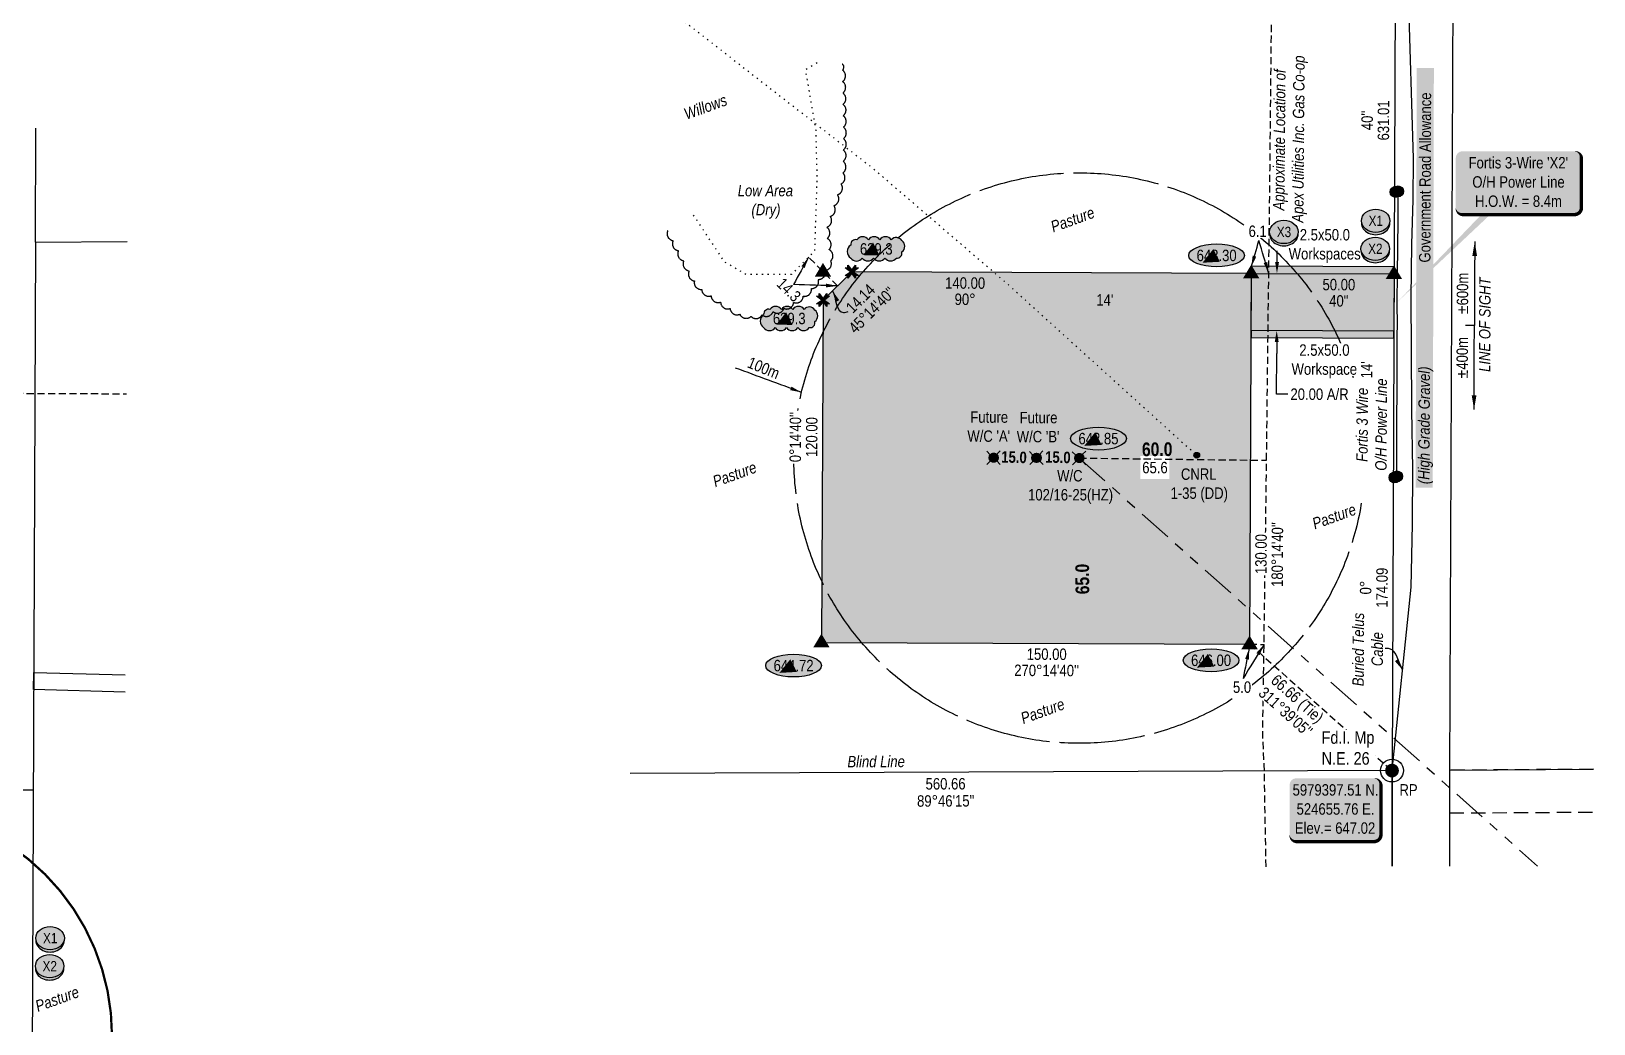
# Model space of a CAD drawing. Extents: x 523760 to 526393, y 5978480 to 5981373.
# Drawn here: x 524676 to 526043, y 5979517 to 5980387 of the extents above; entities that cross this region are included whole.
import ezdxf
from ezdxf.enums import TextEntityAlignment as Align

# ---------------------------------------------------------------- set-up
doc = ezdxf.new("R2010")
doc.units = 0
doc.header["$LTSCALE"] = 5
doc.header["$PDMODE"] = 35
doc.header["$PDSIZE"] = 0.03
for name, pattern in [('0', [1, 1, 0]), ('foc-ACCESSROAD', [3.75, 2.5, -1.25]), ('foc-BUFFER', [16.75, 15, -1.75]), ('foc-COORDS', [16.75, 15, -1.75]), ('foc-DOT', [1, 0.2, -0.8]), ('foc-DRILLPATH', [14.75, 6, -1.75, 1.75, -1.75, 1.75, -1.75]), ('foc-QUARTERLINE', [33, 25, -3, 2, -3]), ('foc-TIELINE', [1.875, 1.25, -0.625]), ('foc-TOPO', [1, 0.2, -0.8]), ('UG_PIPE', [1.875, 1.25, -0.625])]:
    doc.linetypes.add(name, pattern=pattern)
doc.layers.get('Defpoints').update_dxf_attribs({"color": 9})
for name, color, linetype in [('35', 37, 'Continuous'), ('ABADATA-DRILL-T', 8, 'Continuous'), ('AS-CABLE', 224, 'foc-CABLE'), ('AS-PIPE-UG', 44, 'UG_PIPE'), ('AS-PIPE-UG-T', 44, 'Continuous'), ('AS-POWER', 104, 'foc-POWER'), ('AS-POWER-EXISTING-PP', 72, 'Continuous'), ('AS-POWER-T', 104, 'Continuous'), ('AS-ROADS', 254, 'Continuous'), ('AS-TELUS', 224, 'foc-TEL'), ('AUX-BUFFER', 7, 'foc-BUFFER'), ('DETAIL-HZ-Existing', 8, 'foc-DOT'), ('DETAIL-T', 7, 'Continuous'), ('DRILL-T', 8, 'Continuous'), ('F-AR', 190, 'foc-ACCESSROAD'), ('F-RW', 190, 'Continuous'), ('L-BD', 7, 'Continuous'), ('L-MON', 1, 'Continuous'), ('L-MON-T', 1, 'Continuous'), ('L-ROAD-T', 7, 'Continuous'), ('L-SEC', 7, 'Continuous'), ('L-SECQ', 8, 'foc-QUARTERLINE'), ('L-TIE', 7, 'foc-TIELINE'), ('L-TITLEDB', 4, 'Continuous'), ('P-CROSSINGS', 250, 'Continuous'), ('P-ELEVATION', 7, 'Continuous'), ('P-OFFSETS', 7, 'foc-COORDS'), ('P-PDRILLPATH', 12, 'foc-DRILLPATH'), ('P-PROPOSED', 10, 'Continuous'), ('P-PROPOSED-H', 21, 'Continuous'), ('P-TEMP-H', 41, 'Continuous'), ('P-TEMP_WORKSPACE', 46, 'Continuous'), ('T-BUSH', 110, '0'), ('T-BUSH-T', 110, 'Continuous'), ('T-LOW-AREA', 48, 'foc-TOPO'), ('T-LOW-AREA-T', 48, 'Continuous'), ('T-TIE', 201, 'foc-TIELINE')]:
    doc.layers.add(name, color=color, linetype=linetype)
for name, color, linetype, lineweight in [('P-TEMP-T', 46, 'Continuous', 18), ('T-TEXT', 48, 'Continuous', 18), ('T-TIE-T', 201, 'Continuous', 18)]:
    doc.layers.add(name, color=color, linetype=linetype, lineweight=lineweight)
doc.styles.add('100L', font='ARIALN.TTF', dxfattribs={"height": 11})
doc.styles.add('80', font='ARIALN.TTF', dxfattribs={"height": 10})
doc.styles.add('80CG', font='ARIALN.TTF', dxfattribs={"height": 10})
doc.styles.add('80L', font='ARIALN.TTF', dxfattribs={"height": 10})
doc.styles.add('80LS', font='ARIALNI.TTF', dxfattribs={"height": 10})
doc.styles.add('BOLD', font='ARIALNB.TTF')
doc.styles.add('Crossing', font='ARIALN.TTF', dxfattribs={"height": 10})
doc.styles.add('foc-LtypeFont', font='ARIALN.TTF', dxfattribs={"height": 7.35})
doc.linetypes.add('foc-CABLE', pattern='A,2,-1,["C",foc-LtypeFont,S=0.2,R=0,X=-0.625,Y=-0.75],-1.24,8', length=12.24)
doc.linetypes.add('foc-POWER', pattern='A,6,-1,["P",foc-LtypeFont,S=0.2,R=0,X=-0.625,Y=-0.75],-1.24,4', length=12.24)
doc.linetypes.add('foc-TEL', pattern='A,2,-1,["T",foc-LtypeFont,S=0.2,R=0,X=-0.425,Y=-0.75],-1.24,8', length=12.24)
doc.dimstyles.new('CG2011', dxfattribs={"dimscale": 5, "dimtxt": 9, "dimasz": 2, "dimexe": 0.2, "dimexo": 0.0625, "dimgap": 0.5, "dimtad": 0, "dimtih": 1, "dimtoh": 1, "dimzin": 0, "dimdsep": 46, "dimtxsty": '80CG', "dimcen": 0.1, "dimse1": 1, "dimse2": 1, "dimclrd": 256, "dimclrt": 256, "dimaunit": 1, "dimadec": 4, "dimazin": 0, "dimtfac": 0.06, "dimtofl": 0, "dimtmove": 0, "dimatfit": 1, "dimfxl": 0.2, "dimtolj": 1, "dimtzin": 0, "dimlwd": -1, "dimarcsym": 0})
doc.dimstyles.new('COMPASS', dxfattribs={"dimscale": 5, "dimtxt": 10, "dimasz": 2.5, "dimexe": 0.2, "dimexo": 0.0625, "dimgap": 0.5, "dimtad": 0, "dimtih": 1, "dimtoh": 1, "dimzin": 0, "dimdsep": 46, "dimtxsty": '80', "dimcen": 0.1, "dimse1": 1, "dimse2": 1, "dimclrd": 256, "dimclrt": 256, "dimaunit": 1, "dimadec": 4, "dimazin": 0, "dimtfac": 0.06, "dimtofl": 0, "dimtmove": 0, "dimatfit": 1, "dimfxl": 0.2, "dimtolj": 1, "dimtzin": 0, "dimlwd": -1, "dimarcsym": 0})
doc.dimstyles.new('Compass 5 000', dxfattribs={"dimscale": 5, "dimtxt": 9, "dimasz": 2, "dimexe": 0.2, "dimexo": 0.0625, "dimgap": 0.5, "dimtad": 0, "dimtih": 1, "dimtoh": 1, "dimzin": 0, "dimdsep": 46, "dimtxsty": '80CG', "dimcen": 0.1, "dimse1": 1, "dimse2": 1, "dimclrd": 256, "dimclrt": 256, "dimaunit": 1, "dimadec": 4, "dimazin": 0, "dimtfac": 0.06, "dimtofl": 0, "dimtmove": 0, "dimatfit": 1, "dimfxl": 0.2, "dimtolj": 1, "dimtzin": 0, "dimlwd": -1, "dimarcsym": 0})

# ---------------------------------------------------------------- blocks, each defined once
blk = doc.blocks.new('TRIA')
blk.add_hatch(color=255).paths.add_polyline_path([(-0.04, 1.52), (-1.47, -0.87), (1.39, -0.87)])
blk = doc.blocks.new('TRIAA')
blk.add_blockref('TRIA', (0, 0))
blk = doc.blocks.new('TRIB')
at = {"color": 1}
blk.add_lwpolyline([(-1.12, -0.67), (-0.04, 1.13), (1.04, -0.67)], close=True, dxfattribs=at)
blk = doc.blocks.new('TRIBB')
blk.add_blockref('TRIB', (0, 0))
blk = doc.blocks.new('TRICC')
for name in ['TRIAA', 'TRIBB']:
    blk.add_blockref(name, (0, 0))
blk = doc.blocks.new('plspike')
blk.add_blockref('TRICC', (0, 0))
blk = doc.blocks.new('BH-Existing')
at = {"layer": 'ABADATA-DRILL-T'}
h = blk.add_hatch(color=256, dxfattribs=at)
h.dxf.hatch_style = 1
edge = h.paths.add_edge_path()
edge.add_arc((0, 0), 0.5, 0, 360)
blk.add_circle((0, 0), 0.5, dxfattribs=at)
blk = doc.blocks.new('*D55')
at = {"layer": 'Defpoints', "color": 0, "transparency": 16777216}
for p in [(525768.2, 5980174.7), (525765.7, 5980124.7), (525768, 5980124.7)]:
    blk.add_point(p, dxfattribs=at)
at = {"layer": 'L-TITLEDB', "transparency": 16777216}
for p, q in [((525766, 5980184.7), (525766, 5980194.7)), ((525765.7, 5980114.7), (525765.7, 5980104.7)), ((525765.5, 5980068.9), (525765.7, 5980104.7)), ((525775.5, 5980068.9), (525765.5, 5980068.9))]:
    blk.add_line(p, q, dxfattribs=at)
for points in [[(525764.3, 5980184.7), (525767.7, 5980184.7), (525765.9, 5980174.7)], [(525764, 5980114.7), (525767.4, 5980114.7), (525765.7, 5980124.7)]]:
    blk.add_solid(points, dxfattribs=at)
at = {"layer": 'L-TITLEDB', "transparency": 16777216, "insert": (525803.2, 5980068.9), "char_height": 10, "attachment_point": 5, "style": '80CG', "bg_fill": 3, "box_fill_scale": 1.1, "bg_fill_color": 256, "bg_fill_true_color": 13158600, "bg_fill_transparency": 0}
blk.add_mtext('\\A1;20.00 A/R', dxfattribs=at)
blk = doc.blocks.new('*U56')
h = blk.add_hatch(color=254)
edge = h.paths.add_edge_path()
edge.add_line((-34, -28.5), (34, -28.5))
edge.add_arc((34, -22.5), 6, 270, 360)
edge.add_line((40, -22.5), (40, 21))
edge.add_arc((34, 21), 6, 0, 90)
edge.add_line((34, 27), (-34, 27))
edge.add_arc((-34, 21), 6, 90, 180)
edge.add_line((-40, 21), (-40, -22.5))
edge.add_arc((-34, -22.5), 6, 180, 270)
at = {"color": 1, "flags": 128}
blk.add_lwpolyline([(-34, -28.5, 3, 3, 0), (34, -28.5, 3, 3, 0.414214), (40, -22.5, 3, 3, 0), (40, 21, 3, 0, 0.414214), (34, 27, 0, 0, 0), (-34, 27, 0, 0, 0.414214), (-40, 21, 0, 0, 0), (-40, -22.5, 0, 3, 0.414214)], format="xyseb", close=True, dxfattribs=at)
blk.add_lwpolyline([(31.7, 17.8, 0, 10, 0), (0, 0, 5, 5, 0)], format="xyseb", dxfattribs=at)
at = {"color": 1, "style": '80'}
blk.add_attdef('ENTER_TEXT_001', (-36, -5), '', height=10, dxfattribs=at)
blk = doc.blocks.new('POWERPOLE')
h = blk.add_hatch(color=255)
edge = h.paths.add_edge_path()
edge.add_arc((0, 0), 0.96, 0, 360)
at = {"linetype": 'Continuous'}
for p, q in [((0.68, -0.68), (-0.68, 0.68)), ((-0.68, -0.68), (0.68, 0.68))]:
    blk.add_line(p, q, dxfattribs=at)
blk.add_circle((0, 0), 0.96, dxfattribs=at)
blk = doc.blocks.new('WC')
at = {"layer": 'L-MON'}
h = blk.add_hatch(color=255, dxfattribs=at)
h.dxf.hatch_style = 1
edge = h.paths.add_edge_path()
edge.add_arc((0, 0), 0.9, 0, 360)
at = {"layer": 'L-MON', "color": 240, "flags": 128}
for points in [[(-0.62, 0.5), (-1.23, 1.12)], [(0.52, 0.61), (1.13, 1.21)], [(-1.18, -1.18), (-0.56, -0.57)], [(1.16, -1.18), (0.56, -0.57)]]:
    blk.add_lwpolyline(points, dxfattribs=at)
at = {"layer": 'L-MON', "color": 240}
for radius in [0.8, 0.373]:
    blk.add_circle((0, 0), radius, dxfattribs=at)
blk = doc.blocks.new('fdia')
at = {"color": 255, "const_width": 1}
blk.add_lwpolyline([(-0.5, 0, 1), (0.5, 0, 1)], format="xyb", close=True, dxfattribs=at)
blk = doc.blocks.new('Fdiaa')
blk.add_blockref('fdia', (0, 0))
blk = doc.blocks.new('fdib')
at = {"color": 1, "const_width": 1.6}
blk.add_lwpolyline([(-0.4, 0, 1), (0.4, 0, 1)], format="xyb", close=True, dxfattribs=at)
at = {"color": 1}
blk.add_circle((0, 0), 0.8, dxfattribs=at)
blk = doc.blocks.new('Fdibb')
blk.add_blockref('fdib', (0, 0))
blk = doc.blocks.new('fdicc')
for name in ['Fdibb', 'Fdiaa']:
    blk.add_blockref(name, (0, 0))
blk = doc.blocks.new('FDI')
blk.add_blockref('fdicc', (0, 0))
blk = doc.blocks.new('*U57')
at = {"layer": '35', "color": 3}
blk.add_circle((0, 0), 10, dxfattribs=at)
at = {"layer": '35', "color": 3, "style": '80'}
blk.add_attdef('RP_001', (6.5, -21.9), '', height=10, dxfattribs=at)
blk = doc.blocks.new('*U59')
h = blk.add_hatch(color=255)
edge = h.paths.add_edge_path()
edge.add_line((-49, -28.5), (49, -28.5))
edge.add_arc((49, -22.5), 6, 270, 360)
edge.add_line((55, -22.5), (55, 21))
edge.add_arc((49, 21), 6, 0, 90)
edge.add_line((49, 27), (-49, 27))
edge.add_arc((-49, 21), 6, 90, 180)
edge.add_line((-55, 21), (-55, -22.5))
edge.add_arc((-49, -22.5), 6, 180, 270)
at = {"color": 104, "flags": 128}
blk.add_lwpolyline([(-49, -28.5, 3, 3, 0), (49, -28.5, 3, 3, 0.414214), (55, -22.5, 3, 3, 0), (55, 21, 3, 0, 0.414214), (49, 27, 0, 0, 0), (-49, 27, 0, 0, 0.414214), (-55, 21, 0, 0, 0), (-55, -22.5, 0, 3, 0.414214)], format="xyseb", close=True, dxfattribs=at)
blk.add_lwpolyline([(-106.3, -105.3, 0, 7.5, 0), (0, 0, 0, 0, 0)], format="xyseb", dxfattribs=at)
at = {"color": 104, "style": '80'}
blk.add_attdef('ENTER_TEXT_001', (-26.8, -4.9), '', height=10, dxfattribs=at)
blk = doc.blocks.new('xing2')
h = blk.add_hatch(color=50)
h.dxf.hatch_style = 1
edge = h.paths.add_edge_path()
edge.add_ellipse((0, 0), major_axis=(-12.5, 0), ratio=0.816297, start_angle=0, end_angle=360)
h = blk.add_hatch(color=250)
h.dxf.hatch_style = 1
edge = h.paths.add_edge_path()
edge.add_ellipse((0, -2), major_axis=(-12.5, 0), ratio=0.816297, start_angle=0, end_angle=180)
edge.add_line((12.5, -2), (12.5, 0))
edge.add_ellipse((0, 0), major_axis=(-12.5, 0), ratio=0.816297, start_angle=0, end_angle=180, ccw=False)
edge.add_line((-12.5, 0), (-12.5, -2))
at = {"color": 250}
blk.add_ellipse((0, 0), major_axis=(-12.5, 0), ratio=0.816297, dxfattribs=at)
blk.add_ellipse((0, -2), major_axis=(-12.5, 0), ratio=0.816297, start_param=0, end_param=3.141593, dxfattribs=at)
at = {"color": 250, "style": 'Crossing'}
blk.add_attdef('CROSSING', text='', height=9, dxfattribs=at).set_placement((0.1, 0), align=Align.MIDDLE_CENTER)
at = {"color": 250, "style": 'Crossing', "flags": 1}
for tag, p in [('OWNER', (0.1, -12.5)), ('DESCRIPTION', (0.1, -25.8)), ('LOCATION', (0.1, -39.3)), ('DWG_REF', (0.1, -52.8))]:
    blk.add_attdef(tag, text='', height=9, dxfattribs=at).set_placement(p, align=Align.MIDDLE_CENTER)
blk = doc.blocks.new('we')
at = {"layer": 'P-ELEVATION'}
h = blk.add_hatch(color=111, dxfattribs=at)
h.dxf.hatch_style = 1
edge = h.paths.add_edge_path()
edge.add_ellipse((0, 0), major_axis=(-24.4, 0), ratio=0.410256, start_angle=0, end_angle=360)
at = {"layer": 'P-ELEVATION', "color": 7, "flags": 128}
blk.add_lwpolyline([(0, 0, 12.5, 0, 0), (-12.4, -6.4, 0, 0, 0)], format="xyseb", dxfattribs=at)
at = {"layer": 'P-ELEVATION', "color": 7}
blk.add_ellipse((0, 0), major_axis=(-24.4, 0), ratio=0.410256, dxfattribs=at)
at = {"layer": 'P-ELEVATION', "style": '80'}
blk.add_attdef('ELEVATION', text='', height=10, dxfattribs=at).set_placement((0, 0), align=Align.MIDDLE_CENTER)
blk = doc.blocks.new('*D60')
at = {"layer": 'P-OFFSETS', "transparency": 16777216}
for p, q in [((524545.9, 5979721.2), (524535.9, 5979721.1)), ((524667.2, 5979722.3), (524677.2, 5979722.4))]:
    blk.add_line(p, q, dxfattribs=at)
blk.add_solid([(524667.2, 5979724), (524667.2, 5979720.6), (524657.2, 5979722.2)], dxfattribs=at)
at = {"layer": 'P-OFFSETS', "transparency": 16777216, "insert": (524600.3, 5979721.7), "char_height": 10, "attachment_point": 5, "style": '80CG', "bg_fill": 3, "box_fill_scale": 1.1, "bg_fill_color": 256, "bg_fill_true_color": 13158600, "bg_fill_transparency": 0}
blk.add_mtext('\\A1;{\\fArial Narrow|b1|i0|c0|p34;\\H1.4x;\\C14;110.0 W. calc.}', dxfattribs=at)
at = {"layer": 'Defpoints', "color": 0, "transparency": 16777216}
for p in [(524545.8, 5979727.2), (524657.2, 5979728.2), (524657.2, 5979722.2)]:
    blk.add_point(p, dxfattribs=at)
blk = doc.blocks.new('_None')
blk = doc.blocks.new('TEMP')
h = blk.add_hatch(color=255)
h.dxf.hatch_style = 1
h.paths.add_polyline_path([(0, 0.25), (-0.67, 1.15), (-0.67, 0.67), (-1.15, 0.67), (-0.25, 0), (-1.15, -0.67), (-0.67, -0.67), (-0.67, -1.15), (0, -0.25), (0.67, -1.15), (0.67, -0.67), (1.15, -0.67), (0.25, 0), (1.15, 0.67), (0.67, 0.67), (0.67, 1.15)])
h.paths.add_polyline_path([(0.57, 0.85), (0.57, 0.57), (0.85, 0.57), (0.08, 0), (0.85, -0.57), (0.57, -0.57), (0.57, -0.85), (0, -0.08), (-0.57, -0.85), (-0.57, -0.57), (-0.85, -0.57), (-0.08, 0), (-0.85, 0.57), (-0.57, 0.57), (-0.57, 0.85), (0, 0.08)], flags=16)
h = blk.add_hatch(color=1)
h.dxf.hatch_style = 1
h.paths.add_polyline_path([(0, 0.08), (-0.57, 0.85), (-0.57, 0.57), (-0.85, 0.57), (-0.08, 0), (-0.85, -0.57), (-0.57, -0.57), (-0.57, -0.85), (0, -0.08), (0.57, -0.85), (0.57, -0.57), (0.85, -0.57), (0.08, 0), (0.85, 0.57), (0.57, 0.57), (0.57, 0.85)])
at = {"color": 1}
for p, q in [((-0.08, 0), (0.08, 0)), ((0, 0.08), (0, -0.08))]:
    blk.add_line(p, q, dxfattribs=at)
at = {"color": 255, "flags": 128}
blk.add_lwpolyline([(-0.25, 0), (-1.15, 0.67), (-0.67, 0.67), (-0.67, 1.15), (0, 0.25), (0.67, 1.15), (0.67, 0.67), (1.15, 0.67), (0.25, 0), (1.15, -0.67), (0.67, -0.67), (0.67, -1.15), (0, -0.25), (-0.67, -1.15), (-0.67, -0.67), (-1.15, -0.67)], close=True, dxfattribs=at)
at = {"color": 1, "flags": 128}
blk.add_lwpolyline([(-0.08, 0), (-0.85, 0.57), (-0.57, 0.57), (-0.57, 0.85), (0, 0.08), (0.57, 0.85), (0.57, 0.57), (0.85, 0.57), (0.08, 0), (0.85, -0.57), (0.57, -0.57), (0.57, -0.85), (0, -0.08), (-0.57, -0.85), (-0.57, -0.57), (-0.85, -0.57)], close=True, dxfattribs=at)
blk = doc.blocks.new('*U39')
at = {"layer": 'P-ELEVATION'}
h = blk.add_hatch(color=111, dxfattribs=at)
h.dxf.hatch_style = 1
edge = h.paths.add_edge_path()
edge.add_arc((-17.4, -4.5), 6.1, 215, 325)
edge.add_arc((-7.4, -4.5), 6.1, 215, 325)
edge.add_arc((2.6, -4.5), 6.1, 215, 325)
edge.add_arc((12.7, -4.5), 6.1, 215, 325)
edge.add_arc((18.1, -3.7), 4.32, 263.4336, 373.4336)
edge.add_arc((18.8, 2.3), 6.1, 305, 415)
edge.add_arc((17.5, 4.4), 5.69, 30.6955, 140.6955)
edge.add_arc((8.1, 4.5), 6.1, 35, 145)
edge.add_arc((-1.9, 4.5), 6.1, 35, 145)
edge.add_arc((-11.9, 4.5), 6.1, 35, 145)
edge.add_arc((-18, 3.8), 4.33, 75.4261, 185.4261)
edge.add_arc((-18.4, -2.3), 6.96, 125, 235)
at = {"color": 240, "flags": 128}
blk.add_lwpolyline([(-22.4, -8, 0.520567), (-12.3, -8, 0.520567), (-2.4, -8, 0.520567), (7.6, -8, 0.520567), (17.6, -8, 0.520567), (22.4, -2.7, 0.520567), (22.4, 7.3, 0.520567), (13.1, 8, 0.520567), (3.1, 8, 0.520567), (-6.9, 8, 0.520567), (-16.9, 8, 0.520567), (-22.4, 3.4, 0.520567)], format="xyb", close=True, dxfattribs=at)
at = {"layer": 'P-ELEVATION', "color": 240, "flags": 128}
blk.add_lwpolyline([(0, 0, 12.5, 0, 0), (-11.1, -5.5, 0, 0, 0)], format="xyseb", dxfattribs=at)
at = {"layer": 'P-ELEVATION', "color": 240, "style": '80'}
blk.add_attdef('ELEVATION', text='', height=10, dxfattribs=at).set_placement((0, 0), align=Align.MIDDLE_CENTER)

msp = doc.modelspace()

# ---------------------------------------------------------------- hatches: boundary and pattern name
at = {"layer": 'P-PROPOSED-H'}
h = msp.add_hatch(color=256, dxfattribs=at)
h.dxf.hatch_style = 1
h.paths.add_polyline_path([(525367.361, 5979851.558), (525742.174, 5979849.961), (525743.559, 5980174.799), (525393.733, 5980176.29), (525368.639, 5980151.409)])
h = msp.add_hatch(color=256, dxfattribs=at)
h.dxf.hatch_style = 1
h.paths.add_polyline_path([(525743.348, 5980124.824), (525743.559, 5980174.799), (525868.477, 5980174.272), (525868.264, 5980124.297)])
at = {"layer": 'P-TEMP-H'}
h = msp.add_hatch(color=256, dxfattribs=at)
h.dxf.hatch_style = 1
h.paths.add_polyline_path([(525743.559, 5980174.799), (525868.477, 5980174.272), (525868.504, 5980180.519), (525743.585, 5980181.046)])
h = msp.add_hatch(color=256, dxfattribs=at)
h.dxf.hatch_style = 1
h.paths.add_polyline_path([(525743.316, 5980118.577), (525868.238, 5980118.05), (525868.264, 5980124.297), (525743.348, 5980124.824)])

# ---------------------------------------------------------------- linework, layer by layer
msp.add_line((525938.733, 5980129.041), (525930.853, 5980129.074))
at = {"layer": 'AS-PIPE-UG', "flags": 128}
for points in [[(525756.388, 5979655.051), (525754.783, 5979744.281), (525753.433, 5979769.693), (525756.192, 5979960.786), (525759.835, 5980265.935), (525761.37, 5980420.422)], [(524613.294, 5979633.533), (524614.761, 5979781.179), (524615.621, 5979822.954), (524616.224, 5979877.37), (524616.105, 5979885.143), (524616.744, 5979962.668), (524618.44, 5980067.831), (524640.405, 5980069.746), (524660.18, 5980070.352), (524675.209, 5980069.509), (524697.789, 5980069.574), (524758.869, 5980069.357)]]:
    msp.add_lwpolyline(points, dxfattribs=at)
at = {"layer": 'AS-POWER', "flags": 128}
msp.add_lwpolyline([(525868.969, 5979995.995), (525870.984, 5979996.92), (525871.121, 5980122.162), (525871.426, 5980128.262), (525871.059, 5980149.522), (525871.381, 5980174.077), (525871.994, 5980221.36), (525871.931, 5980246.597)], dxfattribs=at)
at = {"layer": 'AS-ROADS', "const_width": 15, "flags": 128}
msp.add_lwpolyline([(525895.766, 5980354.637), (525894.799, 5979987.165)], dxfattribs=at)
at = {"layer": 'AS-TELUS', "flags": 128}
msp.add_lwpolyline([(525866.668, 5979655.461), (525866.624, 5979739.255), (525883.324, 5979899.952), (525884.494, 5979955.057), (525884.944, 5980003.395), (525883.939, 5980055.21), (525883.591, 5980108.267), (525883.406, 5980153.322), (525883.879, 5980200.36), (525885.241, 5980239.237), (525885.476, 5980275.41), (525880.987, 5980419.912)], dxfattribs=at)
at = {"layer": 'AUX-BUFFER', "color": 251, "linetype": 'foc-BUFFER', "const_width": 1.999, "flags": 128}
msp.add_lwpolyline([(524346.377, 5979507.019, 1), (524746.181, 5979507.019, 1)], format="xyb", close=True, dxfattribs=at)
at = {"layer": 'DETAIL-HZ-Existing', "flags": 128}
msp.add_lwpolyline([(525219.472, 5980416.223), (525252.117, 5980391.663), (525412.647, 5980266.499), (525531.155, 5980164.54), (525680.664, 5980028.993), (525695.785, 5980015.547)], dxfattribs=at)
at = {"layer": 'F-AR'}
msp.add_lwpolyline([(526043.001, 5979740.396), (525916.893, 5979739.58), (525917.101, 5979702.099), (526043.21, 5979702.915)], dxfattribs=at)
at = {"layer": 'F-RW', "flags": 128}
msp.add_lwpolyline([(524757.799, 5979808.058), (524677.624, 5979810.166), (524677.687, 5979825.158), (524757.861, 5979823.048)], dxfattribs=at)
at = {"layer": 'L-SEC'}
for p, q in [((525869.524, 5980419.961), (525866.624, 5979739.255)), ((525919.791, 5980419.747), (525916.891, 5979739.04)), ((524679.294, 5980202.139), (524679.63, 5980302.093)), ((524679.294, 5980202.121), (524675.865, 5979397.422)), ((525866.624, 5979739.255), (525866.668, 5979655.461)), ((525916.89, 5979739.58), (526043.001, 5979740.396)), ((525916.891, 5979739.282), (525916.936, 5979655.487))]:
    msp.add_line(p, q, dxfattribs=at)
at = {"layer": 'L-SEC', "flags": 128}
msp.add_lwpolyline([(525866.624, 5979739.255), (525199.884, 5979736.595)], dxfattribs=at)
at = {"layer": 'L-SECQ'}
msp.add_line((524679.294, 5980202.288), (524759.414, 5980202.61), dxfattribs=at)
at = {"layer": 'P-PDRILLPATH'}
msp.add_line((525592.926, 5980013.032), (525994.067, 5979655.529), dxfattribs=at)
at = {"layer": 'P-PROPOSED', "flags": 128}
for points in [[(525367.361, 5979851.558), (525742.174, 5979849.961), (525743.559, 5980174.799), (525393.733, 5980176.29), (525368.639, 5980151.409)], [(525743.348, 5980124.824), (525743.559, 5980174.799), (525868.477, 5980174.272), (525868.264, 5980124.297)]]:
    msp.add_lwpolyline(points, close=True, dxfattribs=at)
at = {"layer": 'P-TEMP_WORKSPACE'}
for points in [[(525743.559, 5980174.799), (525868.477, 5980174.272), (525868.504, 5980180.519), (525743.585, 5980181.046)], [(525743.316, 5980118.577), (525868.238, 5980118.05), (525868.264, 5980124.297), (525743.348, 5980124.824)]]:
    msp.add_lwpolyline(points, close=True, dxfattribs=at)
at = {"layer": 'T-BUSH', "flags": 128}
msp.add_lwpolyline([(525232.738, 5980212.361, 0.52056705), (525237.402, 5980203.521, 0.52056705), (525242.065, 5980194.68, 0.52056705), (525246.729, 5980185.84, 0.52056705), (525251.392, 5980176.999, 0.52056705), (525256.056, 5980168.159, 0.52056705), (525262.345, 5980160.78, 0.52056705), (525270.641, 5980155.205, 0.52056705), (525278.936, 5980149.629, 0.52056705), (525287.232, 5980144.053, 0.52056705), (525295.743, 5980139.005, 0.52056705), (525305.568, 5980137.172, 0.52056705), (525315.234, 5980138.394, 0.52056705), (525324.814, 5980141.244, 0.52056705), (525334.395, 5980144.093, 0.52056705), (525342.859, 5980149.351, 0.52056705), (525351.229, 5980154.815, 0.52056705), (525358.402, 5980161.565, 0.52056705), (525364.451, 5980169.521, 0.52056705), (525370.501, 5980177.478, 0.52056705), (525375.408, 5980185.719, 0.52056705), (525373.804, 5980195.585, 0.52056705), (525372.199, 5980205.45, 0.52056705), (525371.761, 5980215.222, 0.52056705), (525374.914, 5980224.707, 0.52056705), (525378.068, 5980234.192, 0.52056705), (525381.221, 5980243.676, 0.52056705), (525384.375, 5980253.161, 0.52056705), (525385.965, 5980262.91, 0.52056705), (525386.11, 5980272.904, 0.52056705), (525386.256, 5980282.898, 0.52056705), (525386.401, 5980292.892, 0.52056705), (525386.354, 5980302.886, 0.52056705), (525386.194, 5980312.88, 0.52056705), (525386.034, 5980322.874, 0.52056705), (525385.874, 5980332.868, 0.52056705), (525385.715, 5980342.861, 0.52056705), (525385.555, 5980352.855, 0.52056705), (525385.47, 5980358.124, 0.52056705)], format="xyb", dxfattribs=at)
at = {"layer": 'T-LOW-AREA', "flags": 128}
msp.add_lwpolyline([(525363.301, 5980359.187), (525353.059, 5980353.03), (525362.164, 5980300.277), (525363.216, 5980258.732), (525361.099, 5980194.327), (525340.926, 5980173.902), (525301.219, 5980173.735), (525282.384, 5980184.852), (525253.836, 5980227.985)], dxfattribs=at)
at = {"layer": 'T-TIE'}
for p, q in [((525381.178, 5980163.841), (525355.901, 5980189.065)), ((525742.159, 5979849.961), (525754.589, 5979849.781))]:
    msp.add_line(p, q, dxfattribs=at)

# ---------------------------------------------------------------- block references
at = {"xscale": 0.99951087, "yscale": 0.99951087, "zscale": 0.99951087}
for p in [(525415.163, 5980196.27), (525338.996, 5980135.302)]:
    msp.add_blockref('*U39', p, dxfattribs=at).add_auto_attribs({'ELEVATION': '639.3'})
for p, values in [((525609.671, 5980030.091), {'ELEVATION': '642.85'}), ((525342.817, 5979831.248), {'ELEVATION': '644.72'})]:
    msp.add_blockref('we', p).add_auto_attribs(values)
at = {"layer": 'ABADATA-DRILL-T', "xscale": 4.997554349999982, "yscale": 4.997554349999982, "zscale": 4.997554349999982}
msp.add_blockref('BH-Existing', (525695.718, 5980015.488), dxfattribs=at)
at = {"layer": 'AS-POWER-EXISTING-PP', "color": 5, "xscale": 4.997554349999963, "yscale": 4.997554349999963, "zscale": 4.997554349999963}
for p in [(525869.726, 5980246.195, 1609.187), (525871.931, 5980246.597, 1609.065), (525868.969, 5979995.995, 1614.5), (525870.984, 5979996.92)]:
    msp.add_blockref('POWERPOLE', p, dxfattribs=at)
at = {"layer": 'AS-POWER-EXISTING-PP', "color": 5, "xscale": 0.99951087, "yscale": 0.99951087, "zscale": 0.99951087}
msp.add_blockref('*U57', (525866.624, 5979739.255), dxfattribs=at).add_auto_attribs({'RP_001': 'RP'})
at = {"layer": 'AS-POWER-T', "color": 5}
ref = msp.add_blockref('*U59', (525977.399, 5980254.833), dxfattribs=at)
ref.add_attrib('ENTER_TEXT_001', "Fortis 3-Wire 'X2'", (525933.63, 5980266.741), dxfattribs={"layer": '0', "color": 104, "height": 10, "style": '80'})
ref.add_attrib('ENTER_TEXT_002', 'O/H Power Line', (525936.928, 5980249.897), dxfattribs={"layer": '0', "color": 104, "height": 10, "style": '80'})
ref.add_attrib('ENTER_TEXT_003', 'H.O.W. = 8.4m', (525939.285, 5980233.053), dxfattribs={"layer": '0', "color": 104, "height": 10, "style": '80'})
at = {"layer": 'Defpoints', "color": 5}
for p, xscale, yscale, zscale in [((525368.734, 5980176.38), 4.999999999999957, 4.999999999999957, 4.999999999999957), ((525517.971, 5980013.345), 0.99951087, 0.99951087, 0.99951087), ((525555.414, 5980013.19), 0.99951087, 0.99951087, 0.99951087)]:
    msp.add_blockref('plspike', p, dxfattribs=dict(at, xscale=xscale, yscale=yscale, zscale=zscale))
at = {"layer": 'DETAIL-T', "color": 5}
ref = msp.add_blockref('*U56', (525816.917, 5979705.558), dxfattribs=at)
ref.add_attrib('ENTER_TEXT_001', '5979397.51 N.', (525779.598, 5979717.33), dxfattribs={"layer": '0', "color": 1, "height": 10, "style": '80'})
ref.add_attrib('ENTER_TEXT_002', '524655.76 E.', (525783.097, 5979700.622), dxfattribs={"layer": '0', "color": 1, "height": 10, "style": '80'})
ref.add_attrib('ENTER_TEXT_003', 'Elev.= 647.02', (525781.572, 5979683.915), dxfattribs={"layer": '0', "color": 1, "height": 10, "style": '80'})
at = {"layer": 'L-MON', "color": 5, "linetype": 'Continuous', "xscale": 4.997554349999998, "yscale": 4.997554349999998, "zscale": 4.997554349999998}
for p in [(525393.733, 5980176.29), (525368.638, 5980151.407)]:
    msp.add_blockref('TEMP', p, dxfattribs=at)
at = {"layer": 'L-MON', "color": 5, "xscale": 4.999999999999957, "yscale": 4.999999999999957, "zscale": 4.999999999999957}
for name, p in [('plspike', (525743.559, 5980174.825)), ('plspike', (525868.479, 5980174.272)), ('plspike', (525367.376, 5979851.55)), ('plspike', (525742.159, 5979849.955)), ('FDI', (525866.624, 5979739.255))]:
    msp.add_blockref(name, p, dxfattribs=at)
at = {"layer": 'L-MON', "xscale": 4.997554349999963, "yscale": 4.997554349999963, "zscale": 4.997554349999963}
for p in [(525517.971, 5980013.345), (525555.414, 5980013.19), (525592.926, 5980013.032)]:
    msp.add_blockref('WC', p, dxfattribs=at)
at = {"layer": 'P-CROSSINGS', "xscale": 0.9996571799999937, "yscale": 0.9996571799999937, "zscale": 0.9996571799999937}
for p, values in [((524692.009, 5979592.479), {'CROSSING': 'X1'}), ((524691.622, 5979567.925), {'CROSSING': 'X2'})]:
    msp.add_blockref('xing2', p, dxfattribs=at).add_auto_attribs(values)

# ---------------------------------------------------------------- texts
at = {"rotation": 89.755852, "style": '80'}
for s, insert, char_height, width, attachment_point in [('%%P600m', (525928.286, 5980139.08), 9.9951, 42.09061, 4), ('\\pi6.3728;{\\fArial Narrow|b0|i1|c0|p34;LINE OF SIGH\\T1.55;T}', (525942.603, 5980082.155), 9.99511, 99.29934, 1), ('%%P400m', (525928.2, 5980119.09), 9.9951, 42.09061, 6)]:
    msp.add_mtext(s, dxfattribs=dict(at, insert=insert, char_height=char_height, width=width, attachment_point=attachment_point))
at = {"layer": 'AS-PIPE-UG-T', "insert": (525762.339, 5980219.328), "char_height": 10, "attachment_point": 1, "rotation": 89.527452, "style": '100L'}
msp.add_mtext_dynamic_manual_height_columns('\\pi10.669;{\\fArial Narrow|b0|i1|c0|p34;Approximate Location of \\P\\pi0.085799;Apex Utilities Inc. Gas Co-op}', width=146.37897, gutter_width=55.027, heights=[0], dxfattribs=at)
at = {"layer": 'AUX-BUFFER', "style": '80CG'}
msp.add_text('100m', height=9.9951, rotation=337.735595, dxfattribs=at).set_placement((525316.614, 5980092), align=Align.MIDDLE_CENTER)
at = {"layer": 'DRILL-T', "insert": (525672.095, 5980003.963), "char_height": 10, "attachment_point": 1, "style": '80L'}
msp.add_mtext_dynamic_manual_height_columns('\\pi9.7518;CNRL\\P\\pi0.67607;1-35 (DD)', width=49.70139, gutter_width=50.024, heights=[0], dxfattribs=at)
at = {"layer": 'L-BD', "style": '80L'}
for s, height, rotation, p in [("40''", 9.9951, 89.7559, (525844.859, 5980308.84)), ('631.01', 9.9951, 89.7559, (525859.102, 5980308.779)), ('140.00', 9.9951, 359.7584, (525493.001, 5980166.371)), ('50.00', 9.9951, 359.7584, (525820.105, 5980164.981)), ('90°', 9.9951, 359.7584, (525492.941, 5980152.128)), ("14'", 9.9951, 359.7584, (525615.258, 5980151.601)), ('40"', 9.9951, 359.7584, (525820.045, 5980150.738)), ("14'", 9.9951, 89.7559, (525844.381, 5980090.359)), ('120.00', 9.9951, 89.7531, (525358.625, 5980031.389)), ("180°14'40''", 9.99511, 89.7531, (525766.236, 5979928.521)), ('0°', 9.9951, 89.7559, (525843.568, 5979899.533)), ('150.00', 9.9951, 359.7584, (525564.38, 5979841.215)), ("270°14'40''", 9.99511, 359.7584, (525564.32, 5979826.972)), ('66.66 (Tie)', 9.99511, 318.3483, (525782.96, 5979801.345))]:
    msp.add_text(s, height=height, rotation=rotation, dxfattribs=at).set_placement(p, align=Align.MIDDLE)
at = {"layer": 'L-BD', "linetype": 'Continuous', "style": '80L'}
for s, rotation, p in [('14.14', 44.7559, (525401.335, 5980152.799)), ("45°14'40''", 44.7559, (525411.363, 5980142.684)), ('560.66', 0.2276, (525475.846, 5979727.692)), ('89°46\'15"', 0.2276, (525475.906, 5979712.699))]:
    msp.add_text(s, height=9.9951, rotation=rotation, dxfattribs=at).set_placement(p, align=Align.MIDDLE)
at = {"layer": 'L-BD', "color": 3, "style": 'BOLD'}
for s, rotation, p in [('60.0', 0.503381, (525661.069, 5980020.726)), ('65.0', 90.503333, (525595.515, 5979907.054))]:
    msp.add_text(s, height=11.9845, rotation=rotation, dxfattribs=at).set_placement(p, align=Align.MIDDLE)
at = {"layer": 'L-BD', "char_height": 9.99087, "attachment_point": 1, "style": '80L', "bg_fill": 1, "box_fill_scale": 1.15, "bg_fill_color": 21, "bg_fill_transparency": 0}
for s, insert in [("\\pi2.6896;Future \\P\\pi0.13738;W/C 'A'", (525494.798, 5980053.91)), ("\\pi2.6896;Future \\P\\pi0.13738;W/C 'B'", (525538.005, 5980053.465))]:
    msp.add_mtext_dynamic_manual_height_columns(s, width=37.00107, gutter_width=50, heights=[0], dxfattribs=dict(at, insert=insert))
at = {"layer": 'L-BD', "color": 3, "char_height": 9.99009, "width": 22.60198, "attachment_point": 2, "rotation": 358.396893, "style": '80L'}
for insert in [(525535.915, 5980018.841), (525574.298, 5980018.77)]:
    msp.add_mtext('{\\fArial Narrow|b1|i0|c0|p34;15.0}', dxfattribs=dict(at, insert=insert))
at = {"layer": 'L-BD', "insert": (525547.376, 5980002.55), "char_height": 9.99087, "attachment_point": 1, "style": '80L'}
msp.add_mtext_dynamic_manual_height_columns('\\pi26.122;W/C \\P\\pi0.68137;102/16-25(HZ)', width=73.86128, gutter_width=50, heights=[0], dxfattribs=at)
at = {"layer": 'L-BD', "linetype": 'Continuous', "insert": (525415.047, 5979752.184), "char_height": 9.99511, "width": 49.89141, "attachment_point": 2, "rotation": 0.2286, "style": '80L'}
msp.add_mtext('{\\fArial Narrow|b0|i1|c0|p34;Blind Line}', dxfattribs=at)
at = {"layer": 'L-ROAD-T', "style": '80L'}
msp.add_text('Government Road Allowance', height=10, rotation=89.755852, dxfattribs=at).set_placement((525895.556, 5980258.791), align=Align.MIDDLE_CENTER)
at = {"layer": 'T-BUSH-T', "style": '80LS'}
msp.add_text('Willows', height=9.9951, rotation=20, dxfattribs=at).set_placement((525265.652, 5980320.626), align=Align.MIDDLE_CENTER)
at = {"layer": 'T-LOW-AREA-T', "insert": (525287.727, 5980252.315), "char_height": 10, "attachment_point": 1, "style": '100L'}
msp.add_mtext_dynamic_manual_height_columns('\\pi6.2011;{\\fArial Narrow|b0|i1|c0|p34;Low Area\\P\\pi18.193;(Dry)}', width=60.19202, gutter_width=137.5, heights=[0], dxfattribs=at)
at = {"layer": 'T-TEXT', "linetype": 'Continuous', "style": '80LS'}
for p in [(525587.013, 5980222.013), (525291.166, 5979998.819), (525815.95, 5979961.89), (525560.767, 5979791.385), (524698.18, 5979539.222)]:
    msp.add_text('Pasture', height=10, rotation=20, dxfattribs=at).set_placement(p, align=Align.MIDDLE_CENTER)
at = {"layer": 'T-TEXT', "style": '80LS'}
msp.add_text('(High Grade Gravel)', height=10, rotation=89.755852, dxfattribs=at).set_placement((525894.632, 5980041.743), align=Align.MIDDLE_CENTER)
at = {"layer": 'T-TIE-T', "insert": (525342.178, 5980163.976), "char_height": 9.9953, "width": 15.41343, "attachment_point": 2, "rotation": 315.356352, "style": '80L'}
msp.add_mtext('14.3', dxfattribs=at)

# ---------------------------------------------------------------- leaders
at = {"path_type": 1}
for points in [[(525939.047, 5980202.608), (525938.733, 5980129.041)], [(525938.42, 5980055.474), (525938.733, 5980129.041)]]:
    msp.add_leader(points, dimstyle='COMPASS', override={"dimgap": 0.5, "dimtad": 0}, dxfattribs=at)
at = {"layer": 'AUX-BUFFER', "linetype": 'Continuous', "path_type": 1}
msp.add_leader([(525349.767, 5980070.585), (525292.086, 5980091.822)], dimstyle='CG2011', override={"dimasz": 2, "dimgap": 0.5, "dimtad": 0}, dxfattribs=at)
at = {"layer": 'L-BD', "linetype": 'Continuous', "path_type": 1}
msp.add_leader([(525376.814, 5980159.515), (525386.416, 5980140.5), (525390.684, 5980141.494)], dimstyle='Compass 5 000', override={"dimgap": 0.5, "dimtad": 0}, dxfattribs=at)
at = {"layer": 'T-TIE-T', "path_type": 1}
for points in [[(525355.901, 5980189.065), (525342.757, 5980165.063)], [(525381.186, 5980163.849), (525342.757, 5980165.063)]]:
    msp.add_leader(points, dimstyle='Compass 5 000', override={"dimgap": 0.5, "dimtad": 0}, dxfattribs=at)

# ---------------------------------------------------------------- next in the draw order: texts
at = {"layer": 'AS-CABLE', "insert": (525831.908, 5979813.079), "char_height": 9.99511, "attachment_point": 1, "rotation": 89.755852, "style": '80L', "bg_fill": 2}
msp.add_mtext_dynamic_manual_height_columns('\\pi0.10653;{\\fArial Narrow|b0|i1|c0|p34;Buried Telus \\P\\pi17.69;Cable}', width=63.96767, gutter_width=50, heights=[0], dxfattribs=at)

# ---------------------------------------------------------------- next in the draw order: dimensions: what is measured, and where the dimension line sits
at = {"layer": 'P-OFFSETS'}
dim = msp.add_linear_dim(base=(524657.224, 5979722.204), p1=(524545.846, 5979727.185), p2=(524657.167, 5979728.233), angle=0.539561, text='{\\fArial Narrow|b1|i0|c0|p34;\\H1.4x;\\C14;110.0 W. calc.}', dimstyle='CG2011', override={"dimtxt": 10, "dimgap": 1, "dimdec": 1, "dimblk1": 'None', "dimsah": 1, "dimtfill": 1}, dxfattribs=at)
dim.commit()
dim.dimension.update_dxf_attribs({"geometry": '*D60', "text_midpoint": (524600.332, 5979721.668), "dimtype": 161})

# ---------------------------------------------------------------- next in the draw order: linework, layer by layer
at = {"layer": 'AUX-BUFFER', "color": 251, "linetype": 'foc-BUFFER'}
msp.add_circle((525592.926, 5980013.032), 249.878, dxfattribs=at)
at = {"layer": 'L-TIE'}
msp.add_line((525742.159, 5979849.961), (525866.624, 5979739.255), dxfattribs=at)

# ---------------------------------------------------------------- next in the draw order: texts
at = {"layer": 'L-BD', "style": '80L'}
msp.add_text('174.09', height=9.9951, rotation=89.7559, dxfattribs=at).set_placement((525857.811, 5979899.472), align=Align.MIDDLE)

# ---------------------------------------------------------------- next in the draw order: leaders
at = {"layer": 'AS-CABLE', "path_type": 1}
msp.add_leader([(525875.797, 5979827.525), (525864.461, 5979845.93), (525860.585, 5979846.207)], dimstyle='Compass 5 000', override={"dimgap": 0.5, "dimtad": 0}, dxfattribs=at)

# ---------------------------------------------------------------- next in the draw order: texts
at = {"layer": 'L-BD', "attachment_point": 2, "style": '80L', "bg_fill": 3, "box_fill_scale": 1.1, "bg_fill_color": 256, "bg_fill_transparency": 0}
for s, insert, char_height, width, rotation in [("0°14'40''", (525339.32, 5980031.417), 9.9951, 44.31829, 89.7531), ('130.00', (525746.932, 5979928.934), 9.9951, 35.28731, 89.7531), ("311°39'05''", (525776.817, 5979794.521), 9.99511, 56.27983, 318.3483)]:
    msp.add_mtext(s, dxfattribs=dict(at, insert=insert, char_height=char_height, width=width, rotation=rotation))
at = {"layer": 'P-TEMP-T', "char_height": 10, "attachment_point": 1, "style": '80L', "bg_fill": 3, "box_fill_scale": 1.1, "bg_fill_color": 256, "bg_fill_transparency": 0}
for s, insert in [('\\pi6.9295;2.5x50.0\\P\\pi-2.7499;Workspaces', (525778.941, 5980213.658)), ('\\pi6.9295;2.5x50.0\\P\\pi0.14237;Workspace', (525778.573, 5980112.656))]:
    msp.add_mtext_dynamic_manual_height_columns(s, width=56.92866, gutter_width=125, heights=[0], dxfattribs=dict(at, insert=insert))
at = {"layer": 'T-TIE-T', "insert": (525749.03, 5980216.733), "char_height": 9.9953, "width": 15.41343, "attachment_point": 2, "style": '80L', "bg_fill": 3, "box_fill_scale": 1.1, "bg_fill_color": 256, "bg_fill_transparency": 0}
msp.add_mtext('6.1', dxfattribs=at)
at = {"layer": 'T-TIE-T', "insert": (525659.138, 5980009.7), "char_height": 9.9953, "width": 15.41343, "attachment_point": 2, "style": '80L', "bg_fill": 2}
msp.add_mtext('65.6', dxfattribs=at)

# ---------------------------------------------------------------- next in the draw order: linework, layer by layer
at = {"layer": 'T-TIE'}
msp.add_line((525592.926, 5980013.032), (525756.792, 5980011.076), dxfattribs=at)

# ---------------------------------------------------------------- next in the draw order: block references
msp.add_blockref('we', (525713.101, 5980190.542)).add_auto_attribs({'ELEVATION': '643.30'})
at = {"layer": 'P-CROSSINGS', "xscale": 0.9996571799999937, "yscale": 0.9996571799999937, "zscale": 0.9996571799999937}
for p, values in [((525852.321, 5980220.908), {'CROSSING': 'X1'}), ((525851.934, 5980196.353), {'CROSSING': 'X2'})]:
    msp.add_blockref('xing2', p, dxfattribs=at).add_auto_attribs(values)

# ---------------------------------------------------------------- next in the draw order: texts
at = {"layer": 'L-MON-T', "insert": (525805.025, 5979773.743), "char_height": 10.9946, "attachment_point": 1, "style": '100L', "bg_fill": 3, "box_fill_scale": 1.1, "bg_fill_color": 256, "bg_fill_transparency": 0}
msp.add_mtext_dynamic_manual_height_columns('Fd.I. Mp\\PN.E. 26', width=45.82078, gutter_width=55, heights=[0], dxfattribs=at)
at = {"layer": 'T-TIE-T', "insert": (525735.357, 5979817.356), "char_height": 9.9953, "width": 15.41343, "attachment_point": 2, "style": '80L', "bg_fill": 3, "box_fill_scale": 1.1, "bg_fill_color": 256, "bg_fill_transparency": 0}
msp.add_mtext('5.0', dxfattribs=at)

# ---------------------------------------------------------------- next in the draw order: dimensions: what is measured, and where the dimension line sits
at = {"layer": 'L-TITLEDB'}
dim = msp.add_linear_dim(base=(525765.737, 5980124.729), p1=(525768.232, 5980174.695), p2=(525768.021, 5980124.72), angle=269.758376, text='20.00 A/R', dimstyle='Compass 5 000', override={"dimtmove": 1, "dimtfill": 1}, dxfattribs=at)
dim.commit()
dim.dimension.update_dxf_attribs({"geometry": '*D55', "text_midpoint": (525779.785, 5980068.875), "dimtype": 161})

# ---------------------------------------------------------------- next in the draw order: leaders
at = {"layer": 'T-TIE-T', "path_type": 1}
msp.add_leader([(525743.459, 5980180.411), (525750.105, 5980203.473)], dimstyle='Compass 5 000', override={"dimgap": 0.5, "dimtad": 0}, dxfattribs=at)

# ---------------------------------------------------------------- next in the draw order: block references
msp.add_blockref('we', (525708.24, 5979835.862)).add_auto_attribs({'ELEVATION': '646.00'})
at = {"layer": 'P-CROSSINGS', "xscale": 0.9996571799999937, "yscale": 0.9996571799999937, "zscale": 0.9996571799999937}
msp.add_blockref('xing2', (525771.951, 5980211.113), dxfattribs=at).add_auto_attribs({'CROSSING': 'X3'})

# ---------------------------------------------------------------- next in the draw order: texts
at = {"layer": 'AS-POWER', "insert": (525835.138, 5979974.766), "char_height": 9.99511, "attachment_point": 1, "rotation": 89.755852, "style": '80L', "bg_fill": 3, "box_fill_scale": 1.1, "bg_fill_color": 256, "bg_fill_transparency": 0}
msp.add_mtext_dynamic_manual_height_columns('\\pi34.945;{\\fArial Narrow|b0|i1|c0|p34;Fortis 3 Wire \\P\\pi27.23;O/H Power Line}', width=133.9439, gutter_width=50, heights=[27.049], dxfattribs=at)

# ---------------------------------------------------------------- next in the draw order: leaders
at = {"layer": 'T-TIE-T', "path_type": 1}
for points in [[(525758.747, 5980174.735), (525750.105, 5980203.473)], [(525754.589, 5979849.781), (525736.26, 5979819.976)], [(525741.73, 5979846.618), (525736.26, 5979819.976)]]:
    msp.add_leader(points, dimstyle='Compass 5 000', override={"dimgap": 0.5, "dimtad": 0}, dxfattribs=at)

doc.saveas('drawing.dxf')
